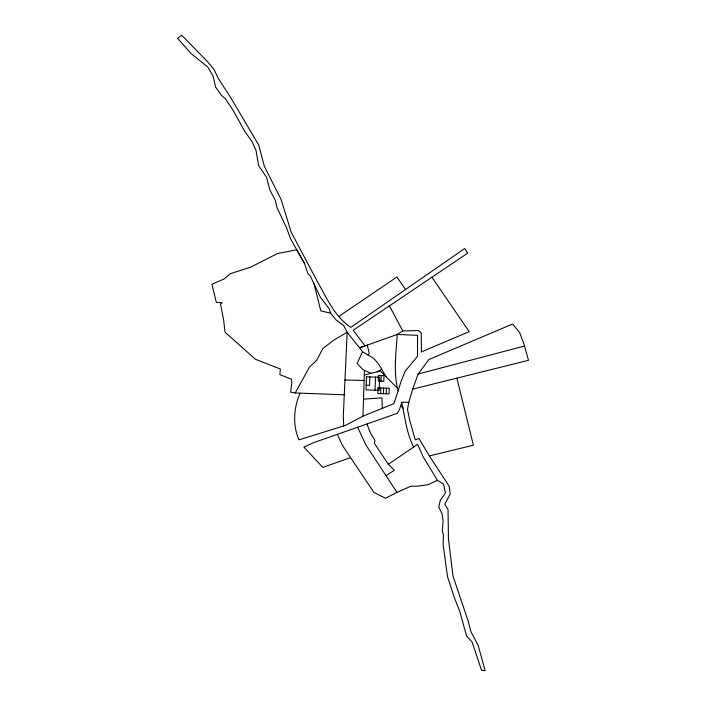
<?xml version="1.0" encoding="UTF-8"?>
<svg xmlns="http://www.w3.org/2000/svg" width="706" height="706" viewBox="0 0 706 706"><rect width="100%" height="100%" fill="white"/><g stroke="black" fill="none" stroke-linecap="round" stroke-linejoin="round"><path stroke-width="1.06" d="M412.666 389.138L528.485 360.334L524.24 344.819L519.66 332.667L512.635 324.001L428.824 359.566L418.146 374.021L412.666 389.138L408.792 402.27L401.679 402.27C404.997 417.228 406.488 433.016 413.645 447.039L388.344 464.274L374.409 443.386L374.965 440.341L370.535 433.149L366.882 423.935M300.165 393.154C293.599 407.441 292.487 425.444 299.009 439.838L345.508 425.374L362.972 416.143L364.42 370.376L362.919 369.609L357.148 363.422L362.531 351.685L347.175 332.261L343.61 325.519L336.197 320.021L330.523 313.111L329.305 308.901L320.189 296.917L310.278 275.914L307.913 273.699L304.551 263.638L296.758 249.783L277.44 253.56L250.824 267.062L230.253 273.743L224.208 278.914L211.924 284.227L216.301 302.353L222.275 302.697L220.501 303.924L223.634 320.145L225.046 332.199L255.422 359.257L280.388 369.017L279.885 374.63L291.304 379.193L291.843 382.687L290.59 392.104L295.223 392.968L344.246 394.786M369.856 376.907L369.582 385.361L366.193 385.255M375.071 390.197L375.495 377.092M380.605 393.604L380.781 387.965M381.002 381.196L381.187 375.566M383.42 393.692L383.605 388.053M386.244 393.789L386.42 388.15M362.972 416.143L393.877 403.647L398.149 390.895C393.145 372.759 396.145 353.265 397.204 334.45L402.782 330.929L418.534 330.558L421.253 332.808L421.394 351.897L469.19 331.652L431.843 277.14M408.792 402.27L407.494 409.356L409.604 419.991L415.278 439.847L419.002 438.461L429.336 455.917L449.104 486.125L450.234 493.971L444.762 504.234L448.036 509.538L448.442 538.907L452.996 576.07L468.034 620.68L470.99 631.791L478.183 645.469L485.137 670.7L481.571 670.303L472.129 642.036L466.569 636.018L459.809 611.572L454.355 597.558L447.551 576.776L443.147 544.82L443.43 535.139L442.335 530.903L443.094 521.425L442.097 513.809L438.779 506.987L440.279 500.422L445.468 492.912L443.483 484.051L437.429 480.371L423.15 456.782L417.608 444.295L413.645 447.039M398.149 390.895L400.77 382.22L405.209 371.144L417.493 356.353L417.564 335.324L397.204 334.45L359.786 347.767L365.064 345.878L353.185 330.276L467.699 253.154L464.707 248.521L350.864 327.363C334.732 316.862 326.807 298.091 317.55 281.932L291.154 232.089L281.085 199.445L264.326 166.298L258.714 145.004L230.8 97.781L218.392 78.648L213.892 69.232L206.602 60.672L181.804 35.3L177.515 38.23L190.902 53.365L207.864 67.149L212.983 75.877L215.639 87.129L221.649 95.592L225.223 98.628L232.803 109.739L244.62 131.131L251.945 141.482L256.057 150.634L258.599 165.513L266.674 177.55L269.833 189.949L275.411 200.433L276.928 207.37L286.671 228.153L290.59 238.813L304.551 263.638M401.793 402.667L399.402 409.674L397.31 413.345L313.358 442.759L303.907 447.083L322.792 467.39L350.564 457.629L373.951 492.444L385.529 498.277L396.94 492.338L410.98 486.187L417.873 486.169L428.065 484.704L437.429 480.371M386.103 376.783C381.187 368.814 377.366 359.098 368.17 355.144L369.212 353.185L367.261 345.102M295.223 392.968L309.387 367.217L316.765 360.139L322.818 348.561L333.832 340.098L347.175 332.261L343.266 416.743L343.76 425.93M338.677 316.526L396.896 277.017L405.535 289.495M386.191 475.5L394.398 470.258L388.344 464.274M377.154 371.841L381.664 369.335M418.146 374.021L524.567 346.028M364.27 375.018L380.41 371.038L396.843 387.62M429.336 455.917L473.382 445.221L456.888 378.134M363.493 399.155L381.946 397.849L382.281 408.342M344.916 380.005L364.093 380.463M330.523 313.111L320.815 310.914L313.976 283.741M364.42 370.376L371.215 373.306M362.531 351.685L368.17 355.144M400.664 405.968L403.435 408.165M350.564 457.629L342.366 445.274L337.477 434.578M396.94 492.338L365.964 445.098L357.624 427.156M389.297 305.592L402.782 330.929M366.467 376.801L366.043 389.906L379.228 390.33L379.651 377.225L366.467 376.801M377.966 387.876L377.781 393.516L389.059 393.877L389.244 388.238L377.966 387.876M378.363 375.468L378.187 381.108L383.826 381.293L384.002 375.654L378.363 375.468"/></g></svg>
